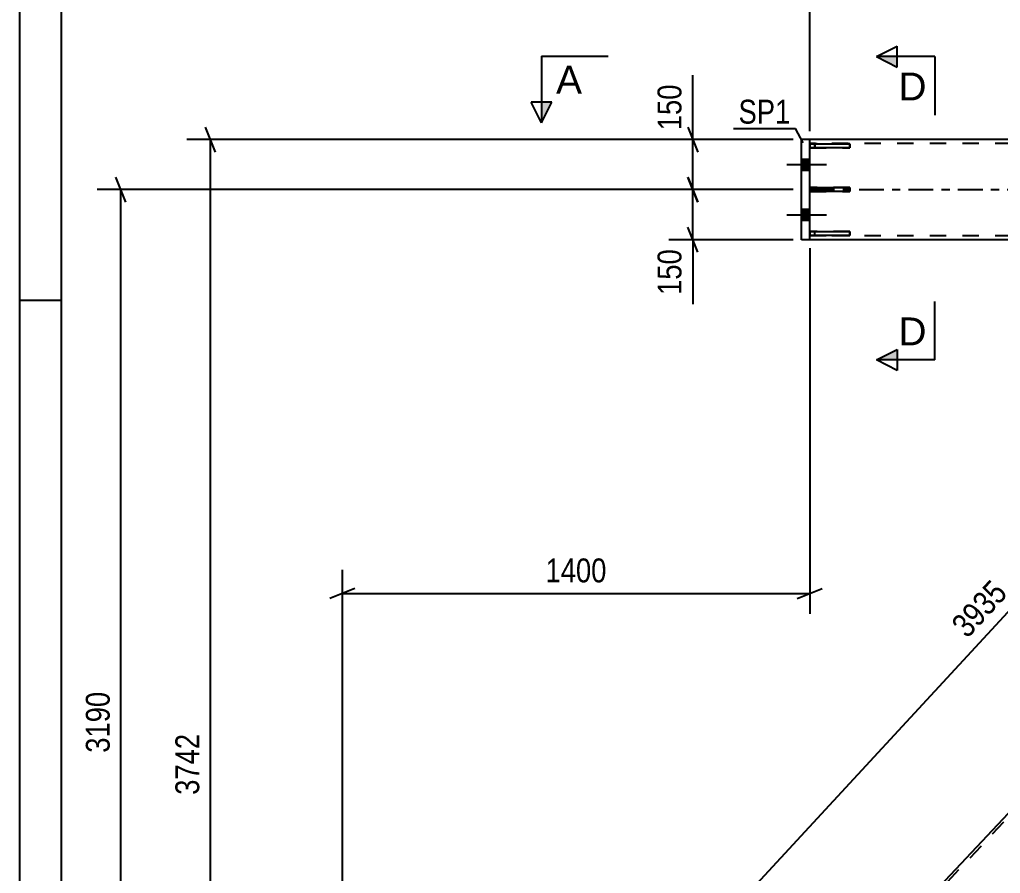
# Model space of a CAD drawing. Header units: millimetres. Extents: x -95 to 746, y -460 to 134.
# Drawn here: x -94.7 to 22.9, y -81.9 to 20.4 of the extents above; entities that cross this region are included whole.
import ezdxf

# ---------------------------------------------------------------- set-up
doc = ezdxf.new("R2010")
doc.units = ezdxf.units.MM
doc.linetypes.add('DXK_LINE_DOT2', pattern=[3.9198, 1.9599, -1.9599])
doc.linetypes.add('DXK_LINE_DOT3', pattern=[5.9187, 2.979, -0.9799, 0.9799, -0.9799])
doc.styles.add('Arial', font='ARIAL.TTF', dxfattribs={"height": 0.2})
doc.styles.add('Arial Narrow', font='ARIALN.TTF', dxfattribs={"height": 0.2})

# ---------------------------------------------------------------- blocks, each defined once
blk = doc.blocks.new('Unknown-389780219-19542')
at = {"color": 5, "linetype": 'Continuous'}
for p, q in [((-94.69, 133.73), (-94.69, -460.27)), ((-89.69, 128.73), (-89.69, -455.27)), ((-89.69, -13.27), (-94.69, -13.27))]:
    blk.add_line(p, q, dxfattribs=at)
blk = doc.blocks.new('Part-389780219-1388 - 1176')
at = {"color": 2, "linetype": 'Continuous'}
for p, q in [((-18.36, -119.54), (88.42, -6)), ((96.36, -6), (88.44, -6)), ((96.36, -8.06), (43.94, -63.8)), ((-10.41, -121.6), (39, -69.05)), ((-18.36, -121.6), (-18.36, -119.54)), ((-10.44, -121.6), (-18.36, -121.6))]:
    blk.add_line(p, q, dxfattribs=at)
at = {"color": 7, "linetype": 'DXK_LINE_DOT2'}
for p, q in [((-18.36, -120.01), (88.86, -6)), ((88.42, -6), (88.44, -6)), ((88.44, -6), (88.42, -6)), ((96.36, -6), (96.36, -8.06)), ((-10.85, -121.6), (96.36, -7.6)), ((39, -69.05), (43.94, -63.8)), ((-10.41, -121.6), (-10.44, -121.6)), ((-10.44, -121.6), (-10.41, -121.6))]:
    blk.add_line(p, q, dxfattribs=at)
blk = doc.blocks.new('Part-389780219-1439 - 1176')
at = {"color": 2, "linetype": 'Continuous'}
for p, q in [((-1, -6), (-1, 6)), ((0, 6), (-1, 6)), ((0, -6), (0, 6)), ((0, -6), (-1, -6))]:
    blk.add_line(p, q, dxfattribs=at)
blk = doc.blocks.new('Part-389780219-1493 - 1176')
at = {"color": 2, "linetype": 'Continuous'}
for p, q in [((217, 6), (0, 6)), ((88.44, -6), (0, -6))]:
    blk.add_line(p, q, dxfattribs=at)
at = {"color": 7, "linetype": 'DXK_LINE_DOT2'}
for p, q in [((0, -6), (0, 6)), ((718, 5.52), (0, 5.52)), ((718, -5.52), (0, -5.52))]:
    blk.add_line(p, q, dxfattribs=at)
at = {"color": 7, "linetype": 'DXK_LINE_DOT3'}
blk.add_line((0, 0), (718, 0), dxfattribs=at)
blk = doc.blocks.new('Part-389780219-1495 - 1176')
at = {"color": 2, "linetype": 'Continuous'}
for p, q in [((0, -0.24), (0, 0.24)), ((0, 0.24), (4.8, 0.24)), ((4.8, 0.24), (4.8, -0.24)), ((4.8, -0.24), (0, -0.24))]:
    blk.add_line(p, q, dxfattribs=at)
at = {"color": 7, "linetype": 'DXK_LINE_DOT2'}
blk.add_line((0.6, -0.24), (0.6, 0.24), dxfattribs=at)
blk = doc.blocks.new('Part-389780219-1496 - 1176')
at = {"color": 2, "linetype": 'Continuous'}
for p, q in [((0, 5.5), (4.8, 5.5)), ((0, 5.5), (0, 5.02)), ((4.8, 5.02), (0, 5.02)), ((4.8, 5.5), (4.8, 5.02))]:
    blk.add_line(p, q, dxfattribs=at)
at = {"color": 7, "linetype": 'DXK_LINE_DOT2'}
blk.add_line((0.6, 5.02), (0.6, 5.5), dxfattribs=at)
blk = doc.blocks.new('Part-389780219-1497 - 1176')
at = {"color": 2, "linetype": 'Continuous'}
for p, q in [((0, -5.5), (0, -5.02)), ((0, -5.02), (4.8, -5.02)), ((4.8, -5.5), (0, -5.5)), ((4.8, -5.02), (4.8, -5.5))]:
    blk.add_line(p, q, dxfattribs=at)
at = {"color": 7, "linetype": 'DXK_LINE_DOT2'}
blk.add_line((0.6, -5.5), (0.6, -5.02), dxfattribs=at)
blk = doc.blocks.new('Part-389780219-1498 - 1176')
at = {"color": 7, "linetype": 'DXK_LINE_DOT2'}
for p, q in [((4.8, 0.24), (0, 0.24)), ((0, 0.24), (0, -0.24)), ((0.6, -0.24), (0.6, 0.24)), ((4.8, -0.24), (4.8, 0.24)), ((0, -0.24), (4.8, -0.24))]:
    blk.add_line(p, q, dxfattribs=at)
blk = doc.blocks.new('Part-389780219-1499 - 1176')
at = {"color": 7, "linetype": 'DXK_LINE_DOT2'}
for p, q in [((4.8, 5.5), (0, 5.5)), ((0, 5.5), (0, 5.02)), ((0, 5.02), (4.8, 5.02)), ((0.6, 5.5), (0.6, 5.02)), ((4.8, 5.02), (4.8, 5.5))]:
    blk.add_line(p, q, dxfattribs=at)
blk = doc.blocks.new('Part-389780219-1500 - 1176')
at = {"color": 7, "linetype": 'DXK_LINE_DOT2'}
for p, q in [((4.8, -5.02), (0, -5.02)), ((0, -5.02), (0, -5.5)), ((0, -5.5), (4.8, -5.5)), ((0.6, -5.5), (0.6, -5.02)), ((4.8, -5.5), (4.8, -5.02))]:
    blk.add_line(p, q, dxfattribs=at)
blk = doc.blocks.new('Bolt-389780219-1609 - 1176')
at = {"linetype": 'Continuous'}
for points in [[(-1, 3.66), (-1, 2.34), (0, 2.34), (0, 3.66)], [(-1, 3.66), (-1, 2.34), (0, 2.34), (0, 3.66)], [(-1, -2.34), (-1, -3.66), (0, -3.66), (0, -2.34)], [(-1, -2.34), (-1, -3.66), (0, -3.66), (0, -2.34)]]:
    blk.add_hatch(color=1, dxfattribs=at).paths.add_polyline_path(points)
at = {"color": 1, "linetype": 'Continuous'}
for p, q in [((-1, 3.66), (0, 3.66)), ((-1, 3.66), (0, 3.66)), ((-2.76, 3), (2, 3)), ((-2.76, 3), (2, 3)), ((-1, 2.34), (0, 2.34)), ((-1, 2.34), (0, 2.34)), ((-1, -2.34), (0, -2.34)), ((-1, -2.34), (0, -2.34)), ((-2.76, -3), (2, -3)), ((-2.76, -3), (2, -3)), ((-1, -3.66), (0, -3.66)), ((-1, -3.66), (0, -3.66))]:
    blk.add_line(p, q, dxfattribs=at)
blk = doc.blocks.new('StraightDimension-389780219-25251 - 1176')
at = {"color": 7, "linetype": 'Continuous'}
for p, q in [((0, -7), (0, -50.8)), ((-56, -120.6), (-56, -45.55)), ((-54.5, -47.8), (-57.5, -49)), ((-1.5, -49), (1.5, -47.8)), ((-56, -48.4), (0, -48.4))]:
    blk.add_line(p, q, dxfattribs=at)
at = {"color": 0}
blk.add_wipeout([(-23.74, -47.65), (-23.74, -43.45), (-32.26, -43.45), (-32.26, -47.65)], dxfattribs=at)
at = {"color": 3, "style": 'Arial Narrow'}
blk.add_text('1400', height=2.863, dxfattribs=at).set_placement((-31.66, -47.05))
blk = doc.blocks.new('StraightDimension-389780219-19778 - 1176')
at = {"color": 7, "linetype": 'Continuous'}
for p, q in [((-81.94, -1.5), (-83.14, 1.5)), ((-2, 0), (-85.39, 0)), ((-82.54, -127.6), (-82.54, 0)), ((-83.14, -126.1), (-81.94, -129.1)), ((-57, -127.6), (-85.39, -127.6))]:
    blk.add_line(p, q, dxfattribs=at)
at = {"color": 0}
blk.add_wipeout([(-83.29, -59.54), (-87.49, -59.54), (-87.49, -68.06), (-83.29, -68.06)], dxfattribs=at)
at = {"color": 3, "style": 'Arial Narrow'}
blk.add_text('3190', height=2.863, rotation=90.0002, dxfattribs=at).set_placement((-83.89, -67.46))
blk = doc.blocks.new('StraightDimension-389780219-19898 - 1176')
at = {"color": 7, "linetype": 'Continuous'}
for p, q in [((-14.02, 6), (-14.02, 13.73)), ((-14.02, 6), (-14.02, 13.73)), ((-14.62, 7.5), (-13.42, 4.5)), ((-2, 6), (-16.87, 6)), ((-14.02, 0), (-14.02, 6)), ((-13.42, -1.5), (-14.62, 1.5)), ((-2, 0), (-16.87, 0))]:
    blk.add_line(p, q, dxfattribs=at)
at = {"color": 0}
blk.add_wipeout([(-14.77, 13.21), (-18.97, 13.21), (-18.97, 6.52), (-14.77, 6.52)], dxfattribs=at)
at = {"color": 3, "style": 'Arial Narrow'}
blk.add_text('150', height=2.863, rotation=90.0002, dxfattribs=at).set_placement((-15.37, 7.12))
blk = doc.blocks.new('StraightDimension-389780219-19899 - 1176')
at = {"color": 7, "linetype": 'Continuous'}
for p, q in [((-14.62, 1.5), (-13.42, -1.5)), ((-2, 0), (-16.87, 0)), ((-14.02, -6), (-14.02, 0)), ((-13.42, -7.5), (-14.62, -4.5)), ((-2, -6), (-16.87, -6)), ((-14.02, -6), (-14.02, -13.73)), ((-14.02, -6), (-14.02, -13.73))]:
    blk.add_line(p, q, dxfattribs=at)
at = {"color": 0}
blk.add_wipeout([(-14.77, -6.53), (-18.97, -6.53), (-18.97, -13.21), (-14.77, -13.21)], dxfattribs=at)
at = {"color": 3, "style": 'Arial Narrow'}
blk.add_text('150', height=2.863, rotation=90.0002, dxfattribs=at).set_placement((-15.37, -12.61))
blk = doc.blocks.new('StraightDimension-389780219-20007 - 1176')
at = {"color": 7, "linetype": 'Continuous'}
for p, q in [((-71.21, 4.5), (-72.41, 7.5)), ((-2, 6), (-74.66, 6)), ((-71.81, -143.69), (-71.81, 6)), ((-72.41, -142.19), (-71.21, -145.19)), ((-28.5, -143.69), (-74.66, -143.69))]:
    blk.add_line(p, q, dxfattribs=at)
at = {"color": 0}
blk.add_wipeout([(-72.56, -64.59), (-76.76, -64.59), (-76.76, -73.1), (-72.56, -73.1)], dxfattribs=at)
at = {"color": 3, "style": 'Arial Narrow'}
blk.add_text('3742', height=2.863, rotation=90.0002, dxfattribs=at).set_placement((-73.16, -72.5))
blk = doc.blocks.new('StraightDimension-389780219-20027 - 1176')
at = {"color": 7, "linetype": 'Continuous'}
blk.add_line((-31.04, -109.88), (75.76, 5.72), dxfattribs=at)
at = {"color": 0}
blk.add_wipeout([(24.7, -48.45), (21.61, -45.6), (15.83, -51.85), (18.92, -54.7)], dxfattribs=at)
at = {"color": 3, "style": 'Arial Narrow'}
blk.add_text('3935', height=2.863, rotation=47.269, dxfattribs=at).set_placement((18.89, -53.85))
blk = doc.blocks.new('StraightDimension-389780219-29134 - 1176')
at = {"color": 7, "linetype": 'Continuous'}
for p, q in [((88.42, -5), (88.42, 33.86)), ((0, 7), (0, 28.37)), ((1.5, 25.85), (-1.5, 24.65)), ((0, 25.25), (88.42, 25.25)), ((86.92, 24.65), (89.92, 25.85))]:
    blk.add_line(p, q, dxfattribs=at)
at = {"color": 0}
blk.add_wipeout([(48.46, 26), (48.46, 30.2), (39.95, 30.2), (39.95, 26)], dxfattribs=at)
at = {"color": 3, "style": 'Arial Narrow'}
blk.add_text('2210', height=2.863, dxfattribs=at).set_placement((40.55, 26.6))
at = {"color": 0, "linetype": 'Continuous'}
for points in [[(87.82, 34.46), (83.62, 34.46), (83.62, 25.95), (87.82, 25.95)], [(-0.6, 28.97), (-4.8, 28.97), (-4.8, 25.95), (-0.6, 25.95)]]:
    blk.add_wipeout(points, dxfattribs=at)
at = {"color": 3, "linetype": 'Continuous', "style": 'Arial Narrow'}
for s, height, p in [('2210', 2.863, (87.22, 26.55)), ('0', 2.86, (-1.2, 26.55))]:
    blk.add_text(s, height=height, rotation=90.0002, dxfattribs=at).set_placement(p)
blk = doc.blocks.new('SectionMark-389780219-25609 - 1176')
at = {"linetype": 'Continuous'}
blk.add_hatch(color=6, dxfattribs=at).paths.add_polyline_path([(-32.15, 10.5), (-30.9, 10.5), (-32.15, 8)])
at = {"color": 6, "linetype": 'Continuous'}
for p, q in [((-32.15, 16), (-24.15, 16)), ((-32.15, 16), (-32.15, 8)), ((-32.15, 8), (-33.4, 10.5)), ((-30.9, 10.5), (-33.4, 10.5)), ((-32.15, 8), (-30.9, 10.5))]:
    blk.add_line(p, q, dxfattribs=at)
at = {"color": 0, "linetype": 'Continuous'}
blk.add_wipeout([(-27.29, 11.5), (-27.29, 15), (-30.4, 15), (-30.4, 11.5)], dxfattribs=at)
at = {"color": 3, "linetype": 'Continuous', "style": 'Arial'}
blk.add_text('A', height=3.34, dxfattribs=at).set_placement((-30.4, 11.5))
blk = doc.blocks.new('Mark-389780219-20814 - 1176')
at = {"color": 30, "linetype": 'Continuous'}
for p in [(-9.13, 7.31), (-0.79, 5.59)]:
    blk.add_line(p, (-1.72, 7.31), dxfattribs=at)
at = {"color": 0}
blk.add_wipeout([(-2.32, 7.91), (-2.32, 10.91), (-8.53, 10.91), (-8.53, 7.91)], dxfattribs=at)
blk.add_wipeout([(-2.32, 7.91), (-2.32, 10.91), (-8.53, 10.91), (-8.53, 7.91)], dxfattribs=at)
at = {"color": 3, "style": 'Arial Narrow'}
blk.add_text('SP1', height=2.863, dxfattribs=at).set_placement((-8.53, 7.91))
blk = doc.blocks.new('SectionMark-389780219-39330 - 1176')
at = {"color": 6, "linetype": 'Continuous'}
for p, q in [((8, 15.94), (10.5, 17.19)), ((15, 15.94), (8, 15.94)), ((15, 15.94), (15, 8.94)), ((15, -20.4), (15, -13.4)), ((15, -20.4), (8, -20.4)), ((10.5, -21.65), (8, -20.4))]:
    blk.add_line(p, q, dxfattribs=at)
at = {"color": 0, "linetype": 'Continuous'}
for points in [[(14, 10.69), (14, 14.19), (10.63, 14.19), (10.63, 10.69)], [(14, -18.65), (14, -15.15), (10.63, -15.15), (10.63, -18.65)]]:
    blk.add_wipeout(points, dxfattribs=at)
at = {"linetype": 'Continuous'}
for points in [[(10.5, 15.94), (10.5, 14.69), (8, 15.94)], [(10.5, -19.15), (10.5, -20.4), (8, -20.4)]]:
    blk.add_hatch(color=6, dxfattribs=at).paths.add_polyline_path(points)
at = {"color": 6, "linetype": 'Continuous'}
for p, q in [((10.5, 14.69), (10.5, 17.19)), ((8, 15.94), (10.5, 14.69)), ((8, -20.4), (10.5, -19.15)), ((10.5, -19.15), (10.5, -21.65))]:
    blk.add_line(p, q, dxfattribs=at)
at = {"color": 3, "linetype": 'Continuous', "style": 'Arial'}
for p in [(10.63, 10.69), (10.63, -18.65)]:
    blk.add_text('D', height=3.34, dxfattribs=at).set_placement(p)

msp = doc.modelspace()

# ---------------------------------------------------------------- block references
for name in ['Unknown-389780219-19542', 'Part-389780219-1493 - 1176', 'Part-389780219-1439 - 1176', 'Part-389780219-1496 - 1176', 'Part-389780219-1499 - 1176', 'Bolt-389780219-1609 - 1176', 'Part-389780219-1495 - 1176', 'Part-389780219-1498 - 1176', 'Part-389780219-1497 - 1176', 'Part-389780219-1500 - 1176', 'Part-389780219-1388 - 1176']:
    msp.add_blockref(name, (0, 0))

# ---------------------------------------------------------------- next in the draw order: block references
msp.add_blockref('StraightDimension-389780219-25251 - 1176', (0, 0))

# ---------------------------------------------------------------- next in the draw order: block references
msp.add_blockref('StraightDimension-389780219-19778 - 1176', (0, 0))

# ---------------------------------------------------------------- next in the draw order: block references
msp.add_blockref('StraightDimension-389780219-19898 - 1176', (0, 0))

# ---------------------------------------------------------------- next in the draw order: block references
msp.add_blockref('StraightDimension-389780219-19899 - 1176', (0, 0))

# ---------------------------------------------------------------- next in the draw order: block references
msp.add_blockref('StraightDimension-389780219-20007 - 1176', (0, 0))

# ---------------------------------------------------------------- next in the draw order: block references
msp.add_blockref('StraightDimension-389780219-20027 - 1176', (0, 0))

# ---------------------------------------------------------------- next in the draw order: block references
msp.add_blockref('StraightDimension-389780219-29134 - 1176', (0, 0))

# ---------------------------------------------------------------- next in the draw order: block references
msp.add_blockref('SectionMark-389780219-25609 - 1176', (0, 0))

# ---------------------------------------------------------------- next in the draw order: block references
for name in ['SectionMark-389780219-39330 - 1176', 'Mark-389780219-20814 - 1176']:
    msp.add_blockref(name, (0, 0))

doc.saveas('drawing.dxf')
